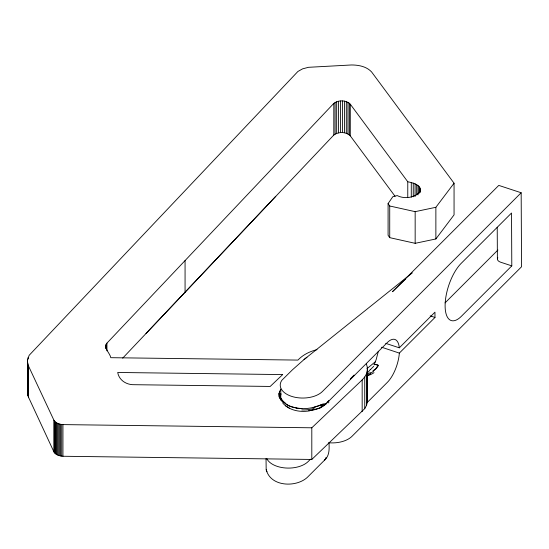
<?xml version="1.0" encoding="UTF-8"?>
<svg xmlns="http://www.w3.org/2000/svg" width="549" height="549" viewBox="0 0 549 549"><rect width="100%" height="100%" fill="white"/><g stroke="black" fill="none" stroke-linecap="round" stroke-linejoin="round"><path stroke-width="0.82" d="M366.409 364.035L367.329 367.288L367.35 402.245L366.478 405.498L364.735 408.641L311.805 459.451L62.943 456.26C59.594 456.006 55.682 455.018 53.912 451.882L27.773 395.603L27.45 361.75L27.58 359.547L29.2 355.258L297.901 71.473L302.561 68.865L308.469 67.307L351.435 64.974C358.621 64.954 366.506 66.463 371.591 71.94L454.057 183.215L454.057 214.872L435.872 238.959L415.161 243.317L389.721 237.655L388.088 235.253L388.088 203.59L392.858 196.652L397.25 195.588C412.313 203.288 434.417 186.825 407.77 181.767L350.283 104.193C346.131 99.884 338.486 99.911 333.813 103.377L106.931 343.146C103.027 347.819 110.095 353.124 110.774 357.687L297.922 360.089C303.021 354.695 309.89 351.394 317.027 349.651M27.45 393.413L27.58 359.547M378.343 351.291L376.175 359.561L374.144 364.721M278.967 396.893L278.967 393.468L280.786 389.021M27.45 361.75L28.548 366.101L53.912 420.225C55.682 423.361 59.594 424.35 62.943 424.603L311.805 427.795L362.168 379.922L364.735 376.978L366.478 373.842L367.35 370.582M377.89 365.49L378.041 365.167A6.464 1.324 23.6 0 0 374.102 364.927A6.458 1.318 23.4 0 1 378.035 365.174L377.884 365.49A10.122 9.889 13.3 0 1 377.369 366.451L376.539 367.624M325.296 459.355L325.969 457.763A6.464 4.57 45 0 1 324.411 460.158C329.661 455.938 329.318 448.698 328.975 442.672M412.34 272.853L304.022 359.561L292.439 369.806L281.85 380.279A22.619 13.011 -0.3 0 0 292.974 396.776A22.619 13.011 -0.3 0 0 322.441 391.478L521.166 192.754L498.78 185.397L392.46 291.711L405.78 278.885M435.872 238.959L435.872 207.296L454.057 183.215M354.057 375.07L350.276 378.927M370.349 369.669L373.691 366.313M146 333.524L275.756 196.309M122.674 358.168L333.813 135.04C338.486 131.575 346.131 131.547 350.283 135.857L395.054 196.268M385.714 343.351L399.308 347.819L434.959 312.168L434.986 317.452L399.336 353.103A24.238 9.964 -71.8 0 1 387.416 382.296L366.931 402.781M445.033 302.897L497.909 250.028M310.556 459.149L308.188 461.517A22.619 13.011 -0.3 0 1 285.645 467.995A22.619 13.011 -0.3 0 1 266.752 458.525M511.798 265.874L461.414 316.265A32.316 13.286 -71.8 0 1 445.115 305.992A32.316 13.286 -71.8 0 1 461.139 263.403L511.524 213.019L511.798 265.874L500.606 262.196A6.464 3.719 -0.3 0 1 497.806 257.653M324.981 459.719L307.207 477.486C295.808 487.786 270.41 486.709 266.279 469.738L266.821 471.742L266.176 469.731L266.032 458.607M374.542 369.703L373.107 370.87M367.034 368.592L375.626 361.523M304.022 359.561L306.953 357.248M373.094 370.877L373.402 370.65A15.976 15.633 30.6 0 0 378.282 365.737M311.578 410.227L319.621 408.058L325.756 404.098L387.203 342.651A24.238 9.964 -71.8 0 1 399.308 347.819M325.207 404.448L325.756 404.105M324.658 404.791L325.756 404.098L324.233 404.963M366.773 374.404L370.321 372.641M317.603 406.205L322.496 404.208A6.464 5.758 80.5 0 1 320.156 407.845A6.375 5.668 79.3 0 0 322.496 404.208C315.27 407.557 307.193 409.231 299.232 408.449A26.228 14.528 0.2 0 1 296.474 408.168M315.483 406.884L313.17 407.488M388.088 203.59L389.721 205.992L415.161 211.653L435.872 207.296M309.615 410.858C300.214 412.457 289.412 410.577 282.852 403.172M310.212 410.419L308.819 410.577M322.839 404.167L325.118 404.085M323.498 404.098L324.795 404.078M296.508 408.092L290.874 406.651M430.19 315.874L434.986 317.452M382.543 347.586L381.713 347.256L399.336 353.103M288.609 405.718L283.435 402.287M289.591 408.332L285.597 405.841M282.68 402.245L279.619 398.025L278.967 393.468M282.172 400.894L280.388 397.167L280.848 393.674L280.409 397.14M280.793 398.588L280.491 397.641M367.35 402.245L367.329 367.288M521.166 192.754L521.55 266.752L351.964 436.345A22.619 13.011 -0.3 0 1 328.94 442.775M497.222 227.252L497.387 258.792M328.714 400.406L328.727 402.939M420.218 189L420.218 192.424M419.82 187.779L419.82 192.061M419.079 186.612L419.079 193.461M418.029 185.535L418.029 194.95M416.677 184.567L416.677 194.84M415.161 211.653L415.161 243.317M415.071 183.743L415.071 196.576M413.26 183.078L413.26 196.768M411.276 182.597L411.276 197.146M407.77 181.767L407.77 197.166M389.721 205.992L389.721 237.655M366.478 373.842L366.478 405.498M364.735 376.978L364.735 408.641M362.168 379.922L362.168 411.578M350.283 104.193L350.283 135.857M349.294 103.171L349.294 134.834M347.949 102.299L347.949 133.963M346.316 101.613L346.316 133.277M344.456 101.146L344.456 132.81M342.473 100.92L342.473 132.583M340.449 100.947L340.449 132.611M338.486 101.229L338.486 132.885M336.667 101.743L336.667 133.4M335.089 102.471L335.089 134.134M333.813 103.377L333.813 135.04M311.805 427.795L311.805 459.451M280.786 389.872L280.786 400.146M279.571 391.204L279.571 398.052M185.068 260.576L185.068 292.233M106.931 343.146L106.931 350.845M106.197 344.113L106.197 348.389M105.765 345.129L105.765 348.553M62.943 424.603L62.943 456.26M61.708 424.487L61.708 456.15M60.5 424.295L60.5 455.951M59.347 424.013L59.347 455.67M58.256 423.656L58.256 455.313M57.247 423.224L57.247 454.881M56.341 422.723L56.341 454.387M55.538 422.167L55.538 453.831M54.866 421.557L54.866 453.22M54.317 420.911L54.317 452.568M53.912 420.225L53.912 451.882M28.548 366.101L28.548 397.757M28.164 357.378L28.164 359.087M27.773 363.946L27.773 395.603M285.706 403.33A22.55 11.714 6.9 0 1 281.232 398.56M301.875 408.504A22.619 12.689 0.8 0 1 285.144 403.515M314.165 408.401A22.461 11.886 0.4 0 1 301.744 409.918M317.247 406.109A21.926 6.451 -5.9 0 1 315.153 406.761M327.739 401.497A22.619 13.011 -0.3 0 1 311.763 410.254M311.111 410.343A22.619 13.011 -0.3 0 1 309.121 410.556M290.895 406.631A26.249 14.96 0 0 1 288.637 405.704M283.565 402.252A26.057 13.615 5.8 0 1 282.289 400.873M370.28 369.498A32.336 18.035 -87.4 0 1 366.89 373.313M376.779 367.844A17.63 16.95 82.1 0 1 374.706 369.923M374.02 372.661A26.503 23.902 -69 0 1 367.377 375.77M373.409 371.392A25.679 23.573 -75.2 0 1 370.527 373.128M370.692 373.745A30.298 25.92 -61 0 1 367.233 375.241M282.673 374.583L270.197 386.441L134.395 384.705C126.702 384.973 119.154 380.532 117.699 372.469L282.673 374.583"/></g></svg>
